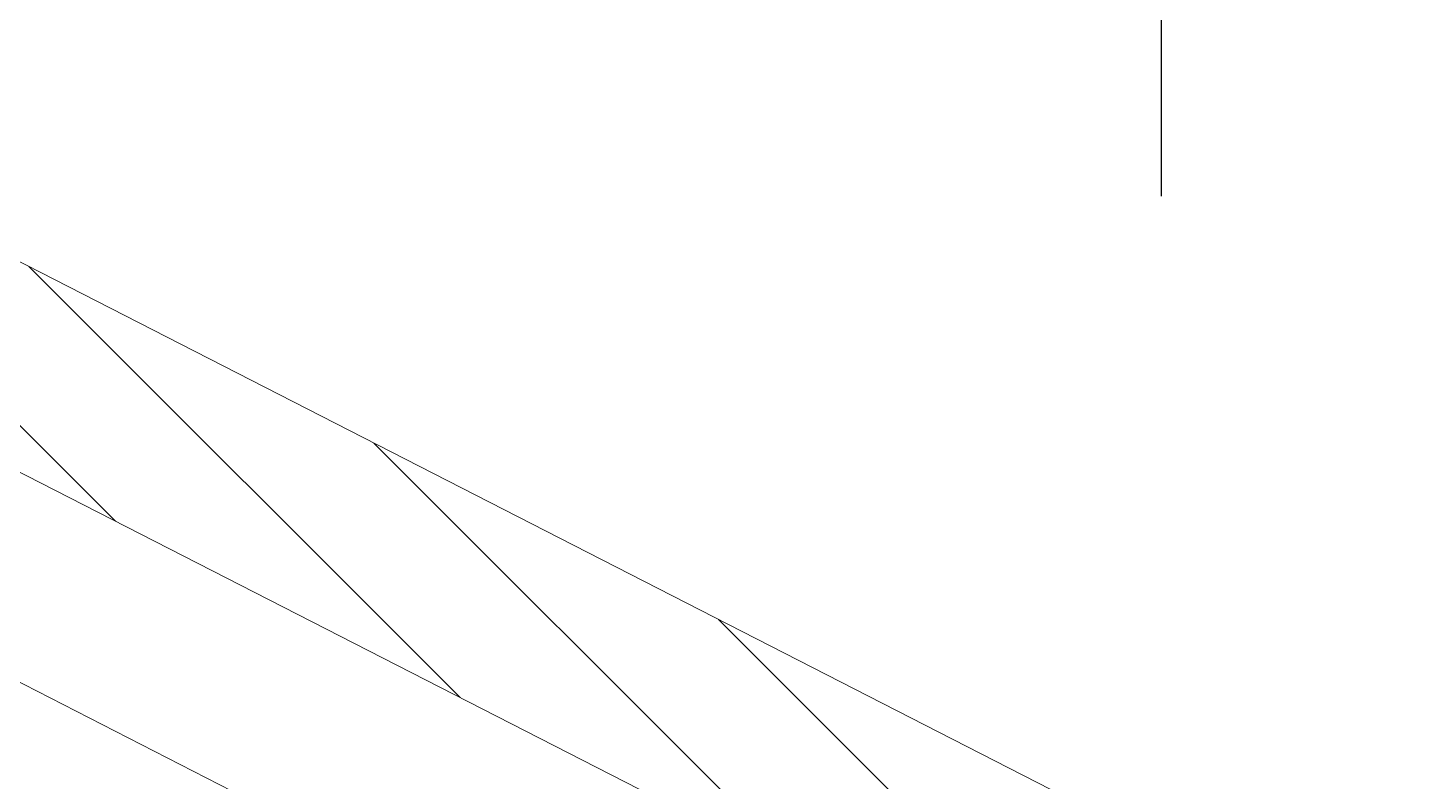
# Model space of a CAD drawing. Header units: millimetres. Extents: x 0 to 1189, y 0 to 841.
# Drawn here: x 323.41 to 360.44, y 48.96 to 69.1 of the extents above; entities that cross this region are included whole.
import ezdxf

# ---------------------------------------------------------------- set-up
doc = ezdxf.new("R2010")
doc.units = ezdxf.units.MM
doc.linetypes.add('CENTERX2', pattern=[20.32, 12.7, -2.54, 2.54, -2.54])
doc.layers.add('图层11', color=7, linetype='CENTERX2')

msp = doc.modelspace()

# ---------------------------------------------------------------- hatches: boundary and pattern name
at = {"linetype": 'Continuous', "lineweight": 0}
h = msp.add_hatch(dxfattribs=at)
h.set_pattern_fill('ANSI31', angle=90, style=0)
h.paths.add_polyline_path([(381.3104, 33.0799), (254.9185, 97.8032), (252.6395, 93.3528), (379.0314, 28.6295)], flags=0)

# ---------------------------------------------------------------- linework, layer by layer
at = {"color": 7, "linetype": 'Continuous', "lineweight": 15}
for p, q in [((254.9185, 97.8032), (381.3104, 33.0799)), ((252.6395, 93.3528), (379.0314, 28.6295)), ((376.4139, 24.3524), (248.8814, 89.6598))]:
    msp.add_line(p, q, dxfattribs=at)
at = {"layer": '图层11'}
msp.add_line((353.6604, 238.8787), (353.6604, 64.5957), dxfattribs=at)

doc.saveas('drawing.dxf')
